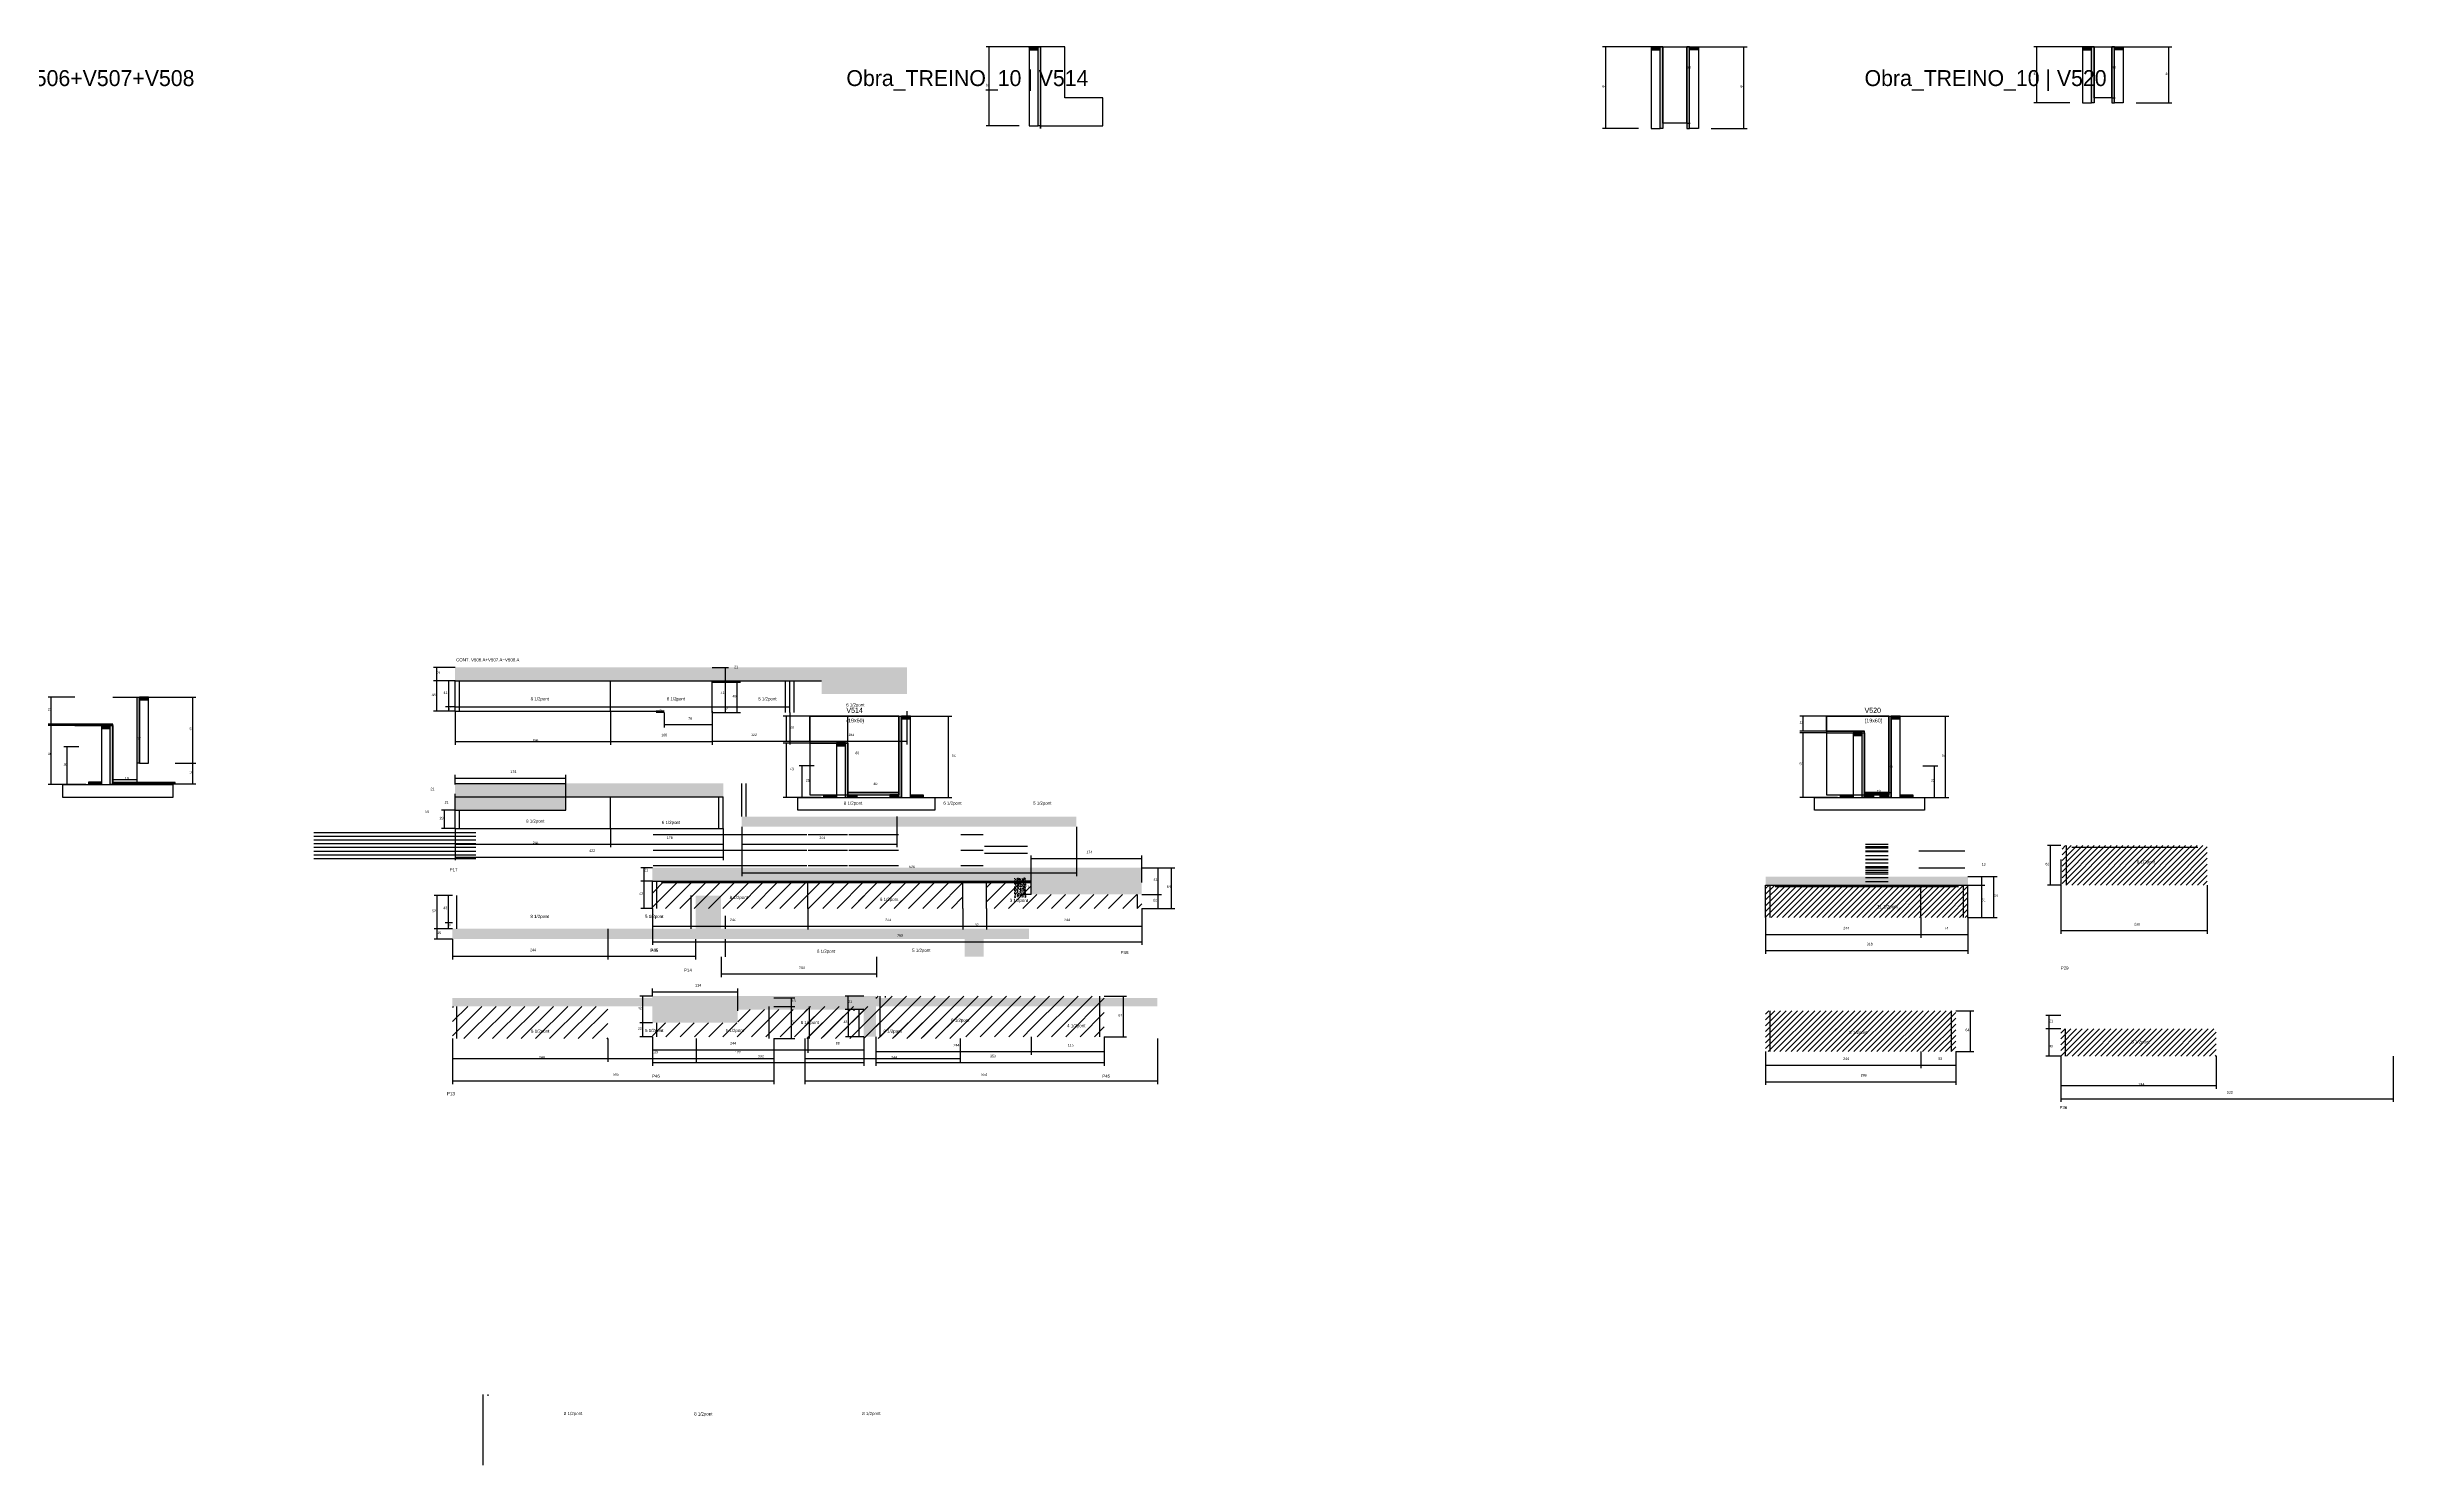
# Model space of a CAD drawing. Header units: metres. Extents: x -2848 to 22762, y -45195 to 1016.
# Drawn here: x 344 to 4030, y -25377 to -23148 of the extents above; entities that cross this region are included whole.
import ezdxf

# ---------------------------------------------------------------- set-up
doc = ezdxf.new("R2010")
doc.units = ezdxf.units.M
for name, color, linetype in [('CONCRETO', 251, 'Continuous'), ('COTA', 4, 'Continuous'), ('Cota Seção (2x)', 4, 'Continuous'), ('Hachura', 253, 'Continuous'), ('LABEL_ID', 3, 'Continuous'), ('Madeira', 126, 'Continuous'), ('NOMENCLATURA', 7, 'Continuous'), ('Painéis', 200, 'Continuous'), ('SARR_2.2x7', 40, 'Continuous'), ('Texto Seção', 7, 'Continuous')]:
    doc.layers.add(name, color=color, linetype=linetype)

msp = doc.modelspace()

# ---------------------------------------------------------------- hatches: boundary and pattern name
at = {"layer": 'COTA'}
h = msp.add_hatch(dxfattribs=at)
h.set_pattern_fill('AR-CONC', scale=0.03)
h.paths.add_polyline_path([(1561.1, -24144.8), (1561.1, -24165.6), (1695.1, -24165.6), (1695.1, -24123.6), (985.1, -24123.6), (985.1, -24144.8)])
h = msp.add_hatch(dxfattribs=at)
h.set_pattern_fill('AR-CONC', scale=0.03)
h.paths.add_polyline_path([(985.1, -24305.9), (985.1, -24347.9), (1159.1, -24347.9), (1159.1, -24327.1), (1406.6, -24327.1), (1406.6, -24305.9)])
h = msp.add_hatch(dxfattribs=at)
h.set_pattern_fill('AR-CONC', scale=0.03)
h.paths.add_polyline_path([(1961.5, -24374.1), (1961.5, -24357.9), (1435.5, -24357.9), (1435.5, -24374.1)])
h = msp.add_hatch(dxfattribs=at)
h.set_pattern_fill('AR-CONC', scale=0.03)
h.paths.add_polyline_path([(2064.2, -24438.3), (1295.2, -24438.3), (1295.2, -24459.5), (1890.2, -24459.5), (1890.2, -24461.7), (1890.2, -24461.7), (1890.2, -24480.3), (2064.2, -24480.3)])
h = msp.add_hatch(dxfattribs=at)
h.set_pattern_fill('AR-CONC', scale=0.03)
h.paths.add_polyline_path([(1882.2, -24484.9), (1882.2, -24454.4), (1882.2, -24454.4), (1863.7, -24454.4), (1863.7, -24454.4), (1863.7, -24484.9), (1863.7, -24484.9), (1882.2, -24484.9)])
h = msp.add_hatch(dxfattribs=at)
h.set_pattern_fill('AR-CONC', scale=0.03)
h.paths.add_polyline_path([(3362.4, -24465.6), (3362.4, -24452.4), (3044.4, -24452.4), (3044.4, -24465.6)])
h = msp.add_hatch(dxfattribs=at)
h.set_pattern_fill('AR-CONC', scale=0.03)
h.paths.add_polyline_path([(1403.2, -24482.2), (1362.9, -24482.2), (1362.9, -24534.2), (981, -24534.2), (981, -24550.4), (1403.2, -24550.4), (1785.7, -24550.4), (1785.7, -24578.2), (1815.7, -24578.2), (1815.7, -24550.4), (1887.2, -24550.4), (1887.2, -24534.2), (1403.2, -24534.2), (1403.2, -24514.2)])
h = msp.add_hatch(dxfattribs=at)
h.set_pattern_fill('AR-CONC', scale=0.03)
h.paths.add_polyline_path([(981, -24643), (981, -24656.2), (1485.9, -24656.2), (1485.9, -24643)])
h = msp.add_hatch(dxfattribs=at)
h.set_pattern_fill('AR-CONC', scale=0.03)
h.paths.add_polyline_path([(1295.3, -24640), (1295.3, -24682), (1429.3, -24682), (1429.3, -24661.2), (1627.3, -24661.2), (1627.3, -24704), (1646.3, -24704), (1646.3, -24640)])
h = msp.add_hatch(dxfattribs=at)
h.set_pattern_fill('AR-CONC', scale=0.03)
h.paths.add_polyline_path([(1534.8, -24643), (1534.8, -24656.2), (2088.8, -24656.2), (2088.8, -24643)])
at = {"layer": 'Hachura'}
h = msp.add_hatch(dxfattribs=at)
h.set_pattern_fill('ANSI31', scale=0.5)
h.paths.add_polyline_path([(1901.2, -23152.9), (1901.2, -23148.5), (1901.2, -23148.5), (1887.2, -23148.5), (1887.2, -23148.5), (1887.2, -23152.9), (1887.2, -23152.9), (1901.2, -23152.9)])
h = msp.add_hatch(color=8, dxfattribs=at)
h.dxf.hatch_style = 1
h.paths.add_polyline_path([(1901.2, -23148.5), (1905.2, -23148.5), (1905.2, -23148.5), (1905.2, -23272.5), (1905.2, -23272.5), (1901.2, -23272.5), (1901.2, -23272.5), (1901.2, -23148.5)])
h = msp.add_hatch(dxfattribs=at)
h.set_pattern_fill('ANSI31', scale=0.5)
h.paths.add_polyline_path([(2878.9, -23152.9), (2878.9, -23148.5), (2878.9, -23148.5), (2864.9, -23148.5), (2864.9, -23148.5), (2864.9, -23152.9), (2864.9, -23152.9), (2878.9, -23152.9)])
h = msp.add_hatch(color=8, dxfattribs=at)
h.dxf.hatch_style = 1
h.paths.add_polyline_path([(2878.9, -23148.5), (2882.9, -23148.5), (2882.9, -23148.5), (2882.9, -23276.5), (2882.9, -23276.5), (2878.9, -23276.5), (2878.9, -23276.5), (2878.9, -23148.5)])
h = msp.add_hatch(color=8, dxfattribs=at)
h.dxf.hatch_style = 1
h.paths.add_polyline_path([(2924.9, -23148.5), (2920.9, -23148.5), (2920.9, -23148.5), (2920.9, -23276.5), (2920.9, -23276.5), (2924.9, -23276.5), (2924.9, -23276.5), (2924.9, -23148.5)])
h = msp.add_hatch(dxfattribs=at)
h.set_pattern_fill('ANSI31', scale=0.5)
h.paths.add_polyline_path([(2924.9, -23152.9), (2924.9, -23148.5), (2924.9, -23148.5), (2938.9, -23148.5), (2938.9, -23148.5), (2938.9, -23152.9), (2938.9, -23152.9), (2924.9, -23152.9)])
h = msp.add_hatch(dxfattribs=at)
h.set_pattern_fill('ANSI31', scale=0.5)
h.paths.add_polyline_path([(3556.6, -23152.9), (3556.6, -23148.5), (3556.6, -23148.5), (3542.6, -23148.5), (3542.6, -23148.5), (3542.6, -23152.9), (3542.6, -23152.9), (3556.6, -23152.9)])
h = msp.add_hatch(color=8, dxfattribs=at)
h.dxf.hatch_style = 1
h.paths.add_polyline_path([(3556.6, -23148.5), (3560.6, -23148.5), (3560.6, -23148.5), (3560.6, -23236.5), (3560.6, -23236.5), (3556.6, -23236.5), (3556.6, -23236.5), (3556.6, -23148.5)])
h = msp.add_hatch(color=8, dxfattribs=at)
h.dxf.hatch_style = 1
h.paths.add_polyline_path([(3592.5, -23148.5), (3588.5, -23148.5), (3588.5, -23148.5), (3588.6, -23236.5), (3588.6, -23236.5), (3592.6, -23236.5), (3592.6, -23236.5), (3592.5, -23148.5)])
h = msp.add_hatch(dxfattribs=at)
h.set_pattern_fill('ANSI31', scale=0.5)
h.paths.add_polyline_path([(3592.5, -23152.9), (3592.5, -23148.5), (3592.5, -23148.5), (3606.5, -23148.5), (3606.5, -23148.5), (3606.5, -23152.9), (3606.5, -23152.9), (3592.5, -23152.9)])
h = msp.add_hatch(color=8, dxfattribs=at)
h.dxf.hatch_style = 1
h.paths.add_polyline_path([(485.3, -24170.2), (489.3, -24170.2), (489.3, -24170.2), (489.3, -24274.2), (489.3, -24274.2), (485.3, -24274.2), (485.3, -24274.2), (485.3, -24170.2)])
h = msp.add_hatch(dxfattribs=at)
h.set_pattern_fill('ANSI31', scale=0.5)
h.paths.add_polyline_path([(503.3, -24174.6), (503.3, -24170.2), (503.3, -24170.2), (489.3, -24170.2), (489.3, -24170.2), (489.3, -24174.6), (489.3, -24174.6), (503.3, -24174.6)])
h = msp.add_hatch(color=8, dxfattribs=at)
h.dxf.hatch_style = 1
h.paths.add_polyline_path([(447.3, -24215), (447.3, -24212.6), (447.3, -24212.6), (387.3, -24212.6), (387.3, -24212.6), (387.3, -24215), (387.3, -24215), (447.3, -24215)])
h = msp.add_hatch(dxfattribs=at)
h.set_pattern_fill('ANSI31', scale=0.5)
h.paths.add_polyline_path([(443.3, -24219.4), (443.3, -24215), (443.3, -24215), (429.3, -24215), (429.3, -24215), (429.3, -24219.4), (429.3, -24219.4), (443.3, -24219.4)])
h = msp.add_hatch(color=8, dxfattribs=at)
h.dxf.hatch_style = 1
h.paths.add_polyline_path([(443.3, -24215), (447.3, -24215), (447.3, -24215), (447.3, -24307.8), (447.3, -24307.8), (443.3, -24307.8), (443.3, -24307.8), (443.3, -24215)])
h = msp.add_hatch(color=8, dxfattribs=at)
h.dxf.hatch_style = 1
h.paths.add_polyline_path([(1682.5, -24200), (1686.5, -24200), (1686.5, -24200), (1686.5, -24328), (1686.5, -24328), (1682.5, -24328), (1682.5, -24328), (1682.5, -24200)])
h = msp.add_hatch(dxfattribs=at)
h.set_pattern_fill('ANSI31', scale=0.5)
h.paths.add_polyline_path([(1700.5, -24204.4), (1700.5, -24200), (1700.5, -24200), (1686.5, -24200), (1686.5, -24200), (1686.5, -24204.4), (1686.5, -24204.4), (1700.5, -24204.4)])
h = msp.add_hatch(color=8, dxfattribs=at)
h.dxf.hatch_style = 1
h.paths.add_polyline_path([(3238, -24200), (3242, -24200), (3242, -24200), (3242, -24328), (3242, -24328), (3238, -24328), (3238, -24328), (3238, -24200)])
h = msp.add_hatch(dxfattribs=at)
h.set_pattern_fill('ANSI31', scale=0.5)
h.paths.add_polyline_path([(3256, -24204.4), (3256, -24200), (3256, -24200), (3242, -24200), (3242, -24200), (3242, -24204.4), (3242, -24204.4), (3256, -24204.4)])
h = msp.add_hatch(color=8, dxfattribs=at)
h.dxf.hatch_style = 1
h.paths.add_polyline_path([(1602.5, -24242.4), (1602.5, -24240), (1602.5, -24240), (1542.5, -24240), (1542.5, -24240), (1542.5, -24242.4), (1542.5, -24242.4), (1602.5, -24242.4)])
h = msp.add_hatch(dxfattribs=at)
h.set_pattern_fill('ANSI31', scale=0.5)
h.paths.add_polyline_path([(1598.5, -24246.8), (1598.5, -24242.4), (1598.5, -24242.4), (1584.5, -24242.4), (1584.5, -24242.4), (1584.5, -24246.8), (1584.5, -24246.8), (1598.5, -24246.8)])
h = msp.add_hatch(color=8, dxfattribs=at)
h.dxf.hatch_style = 1
h.paths.add_polyline_path([(1598.5, -24242.4), (1602.5, -24242.4), (1602.5, -24242.4), (1602.5, -24328), (1602.5, -24328), (1598.5, -24328), (1598.5, -24328), (1598.5, -24242.4)])
h = msp.add_hatch(color=8, dxfattribs=at)
h.dxf.hatch_style = 1
h.paths.add_polyline_path([(3200, -24226.4), (3200, -24224), (3200, -24224), (3140, -24224), (3140, -24224), (3140, -24226.4), (3140, -24226.4), (3200, -24226.4)])
h = msp.add_hatch(dxfattribs=at)
h.set_pattern_fill('ANSI31', scale=0.5)
h.paths.add_polyline_path([(3196, -24230.8), (3196, -24226.4), (3196, -24226.4), (3182, -24226.4), (3182, -24226.4), (3182, -24230.8), (3182, -24230.8), (3196, -24230.8)])
h = msp.add_hatch(color=8, dxfattribs=at)
h.dxf.hatch_style = 1
h.paths.add_polyline_path([(3196, -24226.4), (3200, -24226.4), (3200, -24226.4), (3200, -24328), (3200, -24328), (3196, -24328), (3196, -24328), (3196, -24226.4)])
h = msp.add_hatch(dxfattribs=at)
h.set_pattern_fill('ANSI31', scale=0.5)
h.paths.add_polyline_path([(409.3, -24307.8), (409.3, -24303.4), (409.3, -24303.4), (429.3, -24303.4), (429.3, -24303.4), (429.3, -24307.8), (429.3, -24307.8), (409.3, -24307.8)])
h = msp.add_hatch(color=8, dxfattribs=at)
h.dxf.hatch_style = 1
h.paths.add_polyline_path([(485.3, -24307.8), (485.3, -24304.2), (485.3, -24304.2), (447.3, -24304.2), (447.3, -24304.2), (447.3, -24307.8), (447.3, -24307.8), (485.3, -24307.8)])
h = msp.add_hatch(color=8, dxfattribs=at)
h.dxf.hatch_style = 1
h.paths.add_polyline_path([(545.3, -24306.6), (545.3, -24304.2), (545.3, -24304.2), (485.3, -24304.2), (485.3, -24304.2), (485.3, -24306.6), (485.3, -24306.6), (545.3, -24306.6)])
h = msp.add_hatch(dxfattribs=at)
h.set_pattern_fill('ANSI31', scale=0.5)
h.paths.add_polyline_path([(1564.5, -24328), (1564.5, -24323.6), (1564.5, -24323.6), (1584.5, -24323.6), (1584.5, -24323.6), (1584.5, -24328), (1584.5, -24328), (1564.5, -24328)])
h = msp.add_hatch(color=8, dxfattribs=at)
h.dxf.hatch_style = 1
h.paths.add_polyline_path([(1682.5, -24323.6), (1682.5, -24320), (1682.5, -24320), (1602.5, -24320), (1602.5, -24320), (1602.5, -24323.6), (1602.5, -24323.6), (1682.5, -24323.6)])
h = msp.add_hatch(dxfattribs=at)
h.set_pattern_fill('ANSI31', scale=0.5)
h.paths.add_polyline_path([(1602.5, -24328), (1602.5, -24323.6), (1602.5, -24323.6), (1616.5, -24323.6), (1616.5, -24323.6), (1616.5, -24328), (1616.5, -24328), (1602.5, -24328)])
h = msp.add_hatch(dxfattribs=at)
h.set_pattern_fill('ANSI31', scale=0.5)
h.paths.add_polyline_path([(1682.5, -24328), (1682.5, -24323.6), (1682.5, -24323.6), (1668.5, -24323.6), (1668.5, -24323.6), (1668.5, -24328), (1668.5, -24328), (1682.5, -24328)])
h = msp.add_hatch(dxfattribs=at)
h.set_pattern_fill('ANSI31', scale=0.5)
h.paths.add_polyline_path([(1700.5, -24328), (1700.5, -24323.6), (1700.5, -24323.6), (1720.5, -24323.6), (1720.5, -24323.6), (1720.5, -24328), (1720.5, -24328), (1700.5, -24328)])
h = msp.add_hatch(dxfattribs=at)
h.set_pattern_fill('ANSI31', scale=0.5)
h.paths.add_polyline_path([(3162, -24328), (3162, -24323.6), (3162, -24323.6), (3182, -24323.6), (3182, -24323.6), (3182, -24328), (3182, -24328), (3162, -24328)])
h = msp.add_hatch(color=8, dxfattribs=at)
h.dxf.hatch_style = 1
h.paths.add_polyline_path([(3238, -24323.6), (3238, -24320), (3238, -24320), (3200, -24320), (3200, -24320), (3200, -24323.6), (3200, -24323.6), (3238, -24323.6)])
h = msp.add_hatch(dxfattribs=at)
h.set_pattern_fill('ANSI31', scale=0.5)
h.paths.add_polyline_path([(3200, -24328), (3200, -24323.6), (3200, -24323.6), (3214, -24323.6), (3214, -24323.6), (3214, -24328), (3214, -24328), (3200, -24328)])
h = msp.add_hatch(dxfattribs=at)
h.set_pattern_fill('ANSI31', scale=0.5)
h.paths.add_polyline_path([(3238, -24328), (3238, -24323.6), (3238, -24323.6), (3224, -24323.6), (3224, -24323.6), (3224, -24328), (3224, -24328), (3238, -24328)])
h = msp.add_hatch(dxfattribs=at)
h.set_pattern_fill('ANSI31', scale=0.5)
h.paths.add_polyline_path([(3256, -24328), (3256, -24323.6), (3256, -24323.6), (3276, -24323.6), (3276, -24323.6), (3276, -24328), (3276, -24328), (3256, -24328)])
h = msp.add_hatch(dxfattribs=at)
h.set_pattern_fill('ANSI31', scale=2)
h.paths.add_polyline_path([(3738.5, -24465.7), (3738.5, -24403.7), (3510.5, -24403.7), (3510.5, -24465.7)])
h = msp.add_hatch(dxfattribs=at)
h.set_pattern_fill('ANSI31', scale=5)
h.paths.add_polyline_path([(1539.2, -24502.3), (1539.2, -24459.5), (1295.2, -24459.5), (1295.2, -24459.5), (1295.2, -24502.3)])
h = msp.add_hatch(dxfattribs=at)
h.set_pattern_fill('ANSI31', scale=5)
h.paths.add_polyline_path([(1783.2, -24459.5), (1539.2, -24459.5), (1539.2, -24502.3), (1783.2, -24502.3)])
h = msp.add_hatch(dxfattribs=at)
h.set_pattern_fill('ANSI31', scale=5)
h.paths.add_polyline_path([(2064.2, -24480.3), (1890.2, -24480.3), (1890.2, -24459.5), (1820.2, -24459.5), (1820.2, -24502.3), (2064.2, -24502.3)])
h = msp.add_hatch(dxfattribs=at)
h.set_pattern_fill('ANSI31', scale=2)
h.paths.add_polyline_path([(3044.4, -24465.6), (3044.4, -24516.4), (3288.4, -24516.4), (3288.4, -24465.6)])
h = msp.add_hatch(dxfattribs=at)
h.set_pattern_fill('ANSI31', scale=2)
h.paths.add_polyline_path([(3288.4, -24465.6), (3288.4, -24516.4), (3362.4, -24516.4), (3362.4, -24465.6)])
h = msp.add_hatch(dxfattribs=at)
h.set_pattern_fill('ANSI31', scale=5)
h.paths.add_polyline_path([(1616.4, -24498.6), (1684.1, -24498.6), (1684.1, -24498.6), (1689.6, -24482.6), (1689.6, -24482.6), (1621.9, -24482.6), (1621.9, -24482.6), (1616.4, -24498.6)])
h = msp.add_hatch(dxfattribs=at)
h.set_pattern_fill('ANSI31', scale=2)
h.paths.add_polyline_path([(3182.8, -24510.1), (3182.8, -24493.9), (3182.8, -24493.9), (3256.4, -24493.9), (3256.4, -24493.9), (3256.4, -24510.1), (3256.4, -24510.1), (3182.8, -24510.1)])
h = msp.add_hatch(dxfattribs=at)
h.set_pattern_fill('ANSI31', scale=5)
h.paths.add_polyline_path([(1225, -24707), (1225, -24656.2), (981, -24656.2), (981, -24707)])
h = msp.add_hatch(dxfattribs=at)
h.set_pattern_fill('ANSI31', scale=5)
h.paths.add_polyline_path([(1429.3, -24661.2), (1429.3, -24682), (1295.3, -24682), (1295.3, -24704), (1539.3, -24704), (1539.3, -24661.2)])
h = msp.add_hatch(dxfattribs=at)
h.set_pattern_fill('ANSI31', scale=5)
h.paths.add_polyline_path([(1778.8, -24707), (1778.8, -24656.2), (1534.8, -24656.2), (1534.8, -24707)])
h = msp.add_hatch(dxfattribs=at)
h.set_pattern_fill('ANSI31', scale=5)
h.paths.add_polyline_path([(1627.3, -24662), (1539.3, -24662), (1539.3, -24704), (1627.3, -24704)])
h = msp.add_hatch(dxfattribs=at)
h.set_pattern_fill('ANSI31', scale=5)
h.paths.add_polyline_path([(1646.3, -24640), (1646.3, -24704), (1890.3, -24704), (1890.3, -24640)])
h = msp.add_hatch(dxfattribs=at)
h.set_pattern_fill('ANSI31', scale=5)
h.paths.add_polyline_path([(1890.3, -24640), (1890.3, -24704), (2005.3, -24704), (2005.3, -24640)])
h = msp.add_hatch(dxfattribs=at)
h.set_pattern_fill('ANSI31', scale=2)
h.paths.add_polyline_path([(3288.4, -24727.3), (3288.4, -24663.3), (3044.4, -24663.3), (3044.4, -24727.3)])
h = msp.add_hatch(dxfattribs=at)
h.set_pattern_fill('ANSI31', scale=2)
h.paths.add_polyline_path([(3288.4, -24727.3), (3343.4, -24727.3), (3343.4, -24663.3), (3288.4, -24663.3)])
h = msp.add_hatch(dxfattribs=at)
h.set_pattern_fill('ANSI31', scale=5)
h.paths.add_polyline_path([(1491.7, -24692.1), (1559.4, -24692.1), (1559.4, -24692.1), (1564.9, -24676.1), (1564.9, -24676.1), (1497.2, -24676.1), (1497.2, -24676.1), (1491.7, -24692.1)])
h = msp.add_hatch(dxfattribs=at)
h.set_pattern_fill('ANSI31', scale=5)
h.paths.add_polyline_path([(1605.3, -24693.4), (1605.3, -24671.8), (1605.3, -24671.8), (1584.7, -24671.8), (1584.7, -24671.8), (1584.7, -24693.4), (1584.7, -24693.4), (1605.3, -24693.4)])
h = msp.add_hatch(dxfattribs=at)
h.set_pattern_fill('ANSI31', scale=5)
h.paths.add_polyline_path([(1730.2, -24688.7), (1730.2, -24672.5), (1730.2, -24672.5), (1798.8, -24672.5), (1798.8, -24672.5), (1798.8, -24688.7), (1798.8, -24688.7), (1730.2, -24688.7)])
h = msp.add_hatch(dxfattribs=at)
h.set_pattern_fill('ANSI31', scale=5)
h.paths.add_polyline_path([(1912.9, -24697.2), (1912.9, -24681), (1912.9, -24681), (1981, -24681), (1981, -24681), (1981, -24697.2), (1981, -24697.2), (1912.9, -24697.2)])
h = msp.add_hatch(dxfattribs=at)
h.set_pattern_fill('ANSI31', scale=2)
h.paths.add_polyline_path([(3141.4, -24707.9), (3141.4, -24691.7), (3141.4, -24691.7), (3210, -24691.7), (3210, -24691.7), (3210, -24707.9), (3210, -24707.9), (3141.4, -24707.9)])
h = msp.add_hatch(dxfattribs=at)
h.set_pattern_fill('ANSI31', scale=2)
h.paths.add_polyline_path([(3508.5, -24691.8), (3508.5, -24734.6), (3752.5, -24734.6), (3752.5, -24691.8)])

# ---------------------------------------------------------------- linework, layer by layer
at = {"layer": 'CONCRETO'}
for points in [[(1905.2, -23276.5), (1905.2, -23272.5), (2003.2, -23272.5), (2003.2, -23228.5), (1943.2, -23228.5), (1943.2, -23148.5), (1905.2, -23148.5), (1905.2, -23276.5)], [(2882.9, -23148.5), (2882.9, -23148.5), (2882.9, -23148.5), (2882.9, -23148.5), (2920.9, -23148.5), (2920.9, -23148.5), (2920.9, -23148.5), (2920.9, -23268.5), (2882.9, -23268.5), (2882.9, -23148.5)], [(3560.6, -23148.5), (3560.6, -23148.5), (3560.6, -23148.5), (3560.6, -23148.5), (3588.6, -23148.5), (3588.6, -23148.5), (3588.6, -23148.5), (3588.6, -23228.5), (3560.6, -23228.5), (3560.6, -23148.5)], [(1602.5, -24240), (1542.5, -24240), (1542.5, -24200), (1602.5, -24200), (1602.5, -24200), (1682.5, -24200), (1682.5, -24323.6), (1682.5, -24323.6), (1682.5, -24320), (1602.5, -24320)], [(1542.5, -24323.6), (1682.5, -24323.6), (1682.5, -24200), (1542.5, -24200)], [(3200, -24224), (3140, -24224), (3140, -24200), (3238, -24200), (3238, -24323.6), (3238, -24323.6), (3238, -24320), (3200, -24320)], [(3140, -24323.6), (3238, -24323.6), (3238, -24200), (3140, -24200)]]:
    msp.add_lwpolyline(points, close=True, dxfattribs=at)
at = {"layer": 'COTA'}
for p, q in [((1905.2, -23148.5), (1819.6, -23148.5)), ((1824.6, -23272.5), (1824.6, -23148.5)), ((2882.9, -23148.5), (2788.2, -23148.5)), ((2793.2, -23276.5), (2793.2, -23148.5)), ((2938.9, -23148.5), (3015.3, -23148.5)), ((3010.3, -23276.5), (3010.3, -23148.5)), ((3560.6, -23148.5), (3465.9, -23148.5)), ((3470.9, -23236.5), (3470.9, -23148.5)), ((3606.5, -23148.5), (3683, -23148.5)), ((3678, -23236.5), (3678, -23148.5)), ((3522.6, -23236.5), (3465.9, -23236.5)), ((3626.6, -23236.5), (3683, -23236.5)), ((1871.6, -23272.5), (1819.6, -23272.5)), ((2844.9, -23276.5), (2788.2, -23276.5)), ((2958.9, -23276.5), (3015.3, -23276.5)), ((985.1, -24123.6), (951.4, -24123.6)), ((985.1, -24144.8), (951.4, -24144.8)), ((985.1, -24144.8), (951.4, -24144.8)), ((956.4, -24144.8), (956.4, -24123.6)), ((956.4, -24192.6), (956.4, -24144.8)), ((985.1, -24144.8), (970.1, -24144.8)), ((975.1, -24185.6), (975.1, -24144.8)), ((1389.1, -24123.6), (1415, -24123.6)), ((1389.1, -24144.8), (1415, -24144.8)), ((1389.1, -24144.8), (1415, -24144.8)), ((1389.1, -24147), (1433.6, -24147)), ((1410, -24144.8), (1410, -24123.6)), ((1410, -24185.6), (1410, -24144.8)), ((1428.6, -24194.6), (1428.6, -24147)), ((387.3, -24170.2), (345.6, -24170.2)), ((350.6, -24212.6), (350.6, -24170.2)), ((503.3, -24170.2), (577.9, -24170.2)), ((572.9, -24274.2), (572.9, -24170.2)), ((387.3, -24212.6), (345.6, -24212.6)), ((387.3, -24215), (345.6, -24215)), ((350.6, -24307.8), (350.6, -24215)), ((985.1, -24192.6), (951.4, -24192.6)), ((985.1, -24185.6), (970.1, -24185.6)), ((985.1, -24185.6), (970.1, -24185.6)), ((985.1, -24192.6), (970.1, -24192.6)), ((975.1, -24192.6), (975.1, -24185.6)), ((985.1, -24192.6), (985.1, -24245)), ((1229.1, -24192.6), (1229.1, -24245)), ((1229.1, -24192.6), (1229.1, -24245)), ((1313.6, -24192.6), (1301.3, -24192.6)), ((1313.6, -24194.6), (1301.3, -24194.6)), ((1306.3, -24194.6), (1306.3, -24192.6)), ((1313.6, -24194.6), (1313.6, -24218.2)), ((1313.6, -24213.2), (1389.1, -24213.2)), ((1389.1, -24185.6), (1415, -24185.6)), ((1389.1, -24185.6), (1415, -24185.6)), ((1389.1, -24192.6), (1389.1, -24245)), ((1389.1, -24194.6), (1389.1, -24244.6)), ((1389.1, -24194.6), (1415, -24194.6)), ((1389.1, -24194.6), (1433.6, -24194.6)), ((1389.1, -24194.6), (1389.1, -24218.2)), ((1410, -24194.6), (1410, -24185.6)), ((1542.5, -24200), (1500.8, -24200)), ((1505.8, -24240), (1505.8, -24200)), ((1511.1, -24194.6), (1511.1, -24244.6)), ((1511.1, -24194.6), (1511.1, -24244.6)), ((1695.1, -24192.6), (1695.1, -24244.6)), ((1700.5, -24200), (1765.5, -24200)), ((1760.5, -24328), (1760.5, -24200)), ((3140, -24200), (3098.3, -24200)), ((3103.3, -24224), (3103.3, -24200)), ((3256, -24200), (3332.2, -24200)), ((3327.2, -24328), (3327.2, -24200)), ((394, -24248.2), (370.4, -24248.2)), ((375.4, -24307.8), (375.4, -24248.2)), ((985.1, -24240), (1229.1, -24240)), ((1229.1, -24240), (1389.1, -24240)), ((1389.1, -24239.6), (1511.1, -24239.6)), ((1542.5, -24240), (1500.8, -24240)), ((1542.5, -24242.4), (1500.8, -24242.4)), ((1505.8, -24328), (1505.8, -24242.4)), ((1511.1, -24239.6), (1695.1, -24239.6)), ((3140, -24224), (3098.3, -24224)), ((3140, -24226.4), (3098.3, -24226.4)), ((3103.3, -24328), (3103.3, -24226.4)), ((545.3, -24274.2), (577.9, -24274.2)), ((545.3, -24274.2), (577.9, -24274.2)), ((572.9, -24306.6), (572.9, -24274.2)), ((985.1, -24307.6), (985.1, -24292.5)), ((1159.1, -24327.1), (1159.1, -24292.5)), ((1549.2, -24278.1), (1525.7, -24278.1)), ((1530.7, -24328), (1530.7, -24278.1)), ((3291.3, -24278.1), (3314.9, -24278.1)), ((3309.9, -24328), (3309.9, -24278.1)), ((404.9, -24307.8), (345.6, -24307.8)), ((394, -24307.8), (370.4, -24307.8)), ((545.3, -24306.6), (577.9, -24306.6)), ((985.1, -24297.5), (1159.1, -24297.5)), ((985.1, -24305.9), (985.1, -24300.9)), ((985.1, -24305.9), (1159.1, -24305.9)), ((985.1, -24347.9), (985.1, -24322.1)), ((985.1, -24376.9), (985.1, -24322.1)), ((985.1, -24327.1), (1159.1, -24327.1)), ((985.1, -24327.1), (1159.1, -24327.1)), ((1159.1, -24327.1), (1159.1, -24300.9)), ((1159.1, -24327.1), (1159.1, -24322.1)), ((1159.1, -24327.1), (1159.1, -24322.1)), ((1560.1, -24328), (1500.8, -24328)), ((1549.2, -24328), (1525.7, -24328)), ((1700.5, -24328), (1765.5, -24328)), ((3157.6, -24328), (3098.3, -24328)), ((3256, -24328), (3332.2, -24328)), ((3291.3, -24328), (3314.9, -24328)), ((985.1, -24347.9), (963.7, -24347.9)), ((968.7, -24376.9), (968.7, -24347.9)), ((1679.5, -24357.9), (1679.5, -24406.3)), ((985.1, -24376.9), (963.7, -24376.9)), ((985.1, -24376.9), (985.1, -24406.3)), ((985.1, -24376.9), (985.1, -24426.6)), ((985.1, -24401.3), (1229.1, -24401.3)), ((1229.1, -24376.9), (1229.1, -24406.3)), ((1229.1, -24376.9), (1229.1, -24406.3)), ((1229.1, -24401.3), (1406.6, -24401.3)), ((1406.6, -24376.9), (1406.6, -24406.3)), ((1406.6, -24376.9), (1406.6, -24426.6)), ((1435.5, -24374.1), (1435.5, -24406.3)), ((1435.5, -24374.1), (1435.5, -24451.5)), ((1435.5, -24401.3), (1679.5, -24401.3)), ((1961.5, -24374.1), (1961.5, -24451.5)), ((3508.5, -24403.7), (3487.3, -24403.7)), ((3492.3, -24465.7), (3492.3, -24403.7)), ((985.1, -24421.6), (1406.6, -24421.6)), ((1295.2, -24438.3), (1277.2, -24438.3)), ((1282.2, -24459.5), (1282.2, -24438.3)), ((1890.2, -24461.7), (1890.2, -24418.9)), ((1890.2, -24423.9), (2064.2, -24423.9)), ((2064.2, -24461.7), (2064.2, -24418.9)), ((2064.2, -24438.3), (2095, -24438.3)), ((2064.2, -24438.3), (2116, -24438.3)), ((2090, -24480.3), (2090, -24438.3)), ((2111, -24502.3), (2111, -24438.3)), ((3508.5, -24425.7), (3508.5, -24542.2)), ((1295.2, -24459.5), (1277.2, -24459.5)), ((1295.2, -24459.5), (1277.2, -24459.5)), ((1282.2, -24502.3), (1282.2, -24459.5)), ((1435.5, -24446.5), (1961.5, -24446.5)), ((1890.2, -24459.5), (1876, -24459.5)), ((1890.2, -24480.3), (1876, -24480.3)), ((1881, -24480.3), (1881, -24459.5)), ((2064.2, -24480.3), (2095, -24480.3)), ((2064.2, -24480.3), (2095, -24480.3)), ((2090, -24502.3), (2090, -24480.3)), ((3362.4, -24452.4), (3389, -24452.4)), ((3362.4, -24452.4), (3408.2, -24452.4)), ((3362.4, -24465.6), (3389, -24465.6)), ((3362.4, -24465.6), (3389, -24465.6)), ((3384, -24465.6), (3384, -24452.4)), ((3384, -24516.4), (3384, -24465.6)), ((3403.2, -24516.4), (3403.2, -24452.4)), ((3508.5, -24465.7), (3487.3, -24465.7)), ((3738.5, -24465.7), (3738.5, -24542.2)), ((981, -24482.2), (952, -24482.2)), ((957, -24534.2), (957, -24482.2)), ((981, -24482.2), (969.7, -24482.2)), ((974.7, -24525), (974.7, -24482.2)), ((1295.2, -24502.3), (1277.2, -24502.3)), ((1295.2, -24502.3), (1295.2, -24535.4)), ((1295.2, -24502.3), (1295.2, -24559.8)), ((1539.2, -24502.3), (1539.2, -24535.4)), ((1539.2, -24502.3), (1539.2, -24535.4)), ((1783.2, -24502.3), (1783.2, -24535.4)), ((1783.2, -24502.3), (1783.2, -24535.4)), ((1820.2, -24502.3), (1820.2, -24535.4)), ((1820.2, -24502.3), (1820.2, -24535.4)), ((2064.2, -24502.3), (2095, -24502.3)), ((2064.2, -24502.3), (2064.2, -24559.8)), ((2064.2, -24502.3), (2116, -24502.3)), ((2064.2, -24502.3), (2064.2, -24535.4)), ((3044.4, -24516.4), (3044.4, -24573.5)), ((3044.4, -24516.4), (3044.4, -24548.4)), ((3288.4, -24516.4), (3288.4, -24548.4)), ((3288.4, -24516.4), (3288.4, -24548.4)), ((3362.4, -24516.4), (3362.4, -24573.5)), ((3362.4, -24516.4), (3389, -24516.4)), ((3362.4, -24516.4), (3408.2, -24516.4)), ((3362.4, -24516.4), (3362.4, -24548.4)), ((981, -24534.2), (952, -24534.2)), ((981, -24534.2), (952, -24534.2)), ((981, -24550.4), (952, -24550.4)), ((957, -24550.4), (957, -24534.2)), ((981, -24525), (969.7, -24525)), ((981, -24525), (969.7, -24525)), ((981, -24534.2), (969.7, -24534.2)), ((974.7, -24534.2), (974.7, -24525)), ((981, -24550.4), (981, -24582.6)), ((1225, -24534.2), (1225, -24582.6)), ((1225, -24534.2), (1225, -24582.6)), ((1295.2, -24530.4), (1539.2, -24530.4)), ((1362.9, -24550.4), (1362.9, -24582.6)), ((1539.2, -24530.4), (1783.2, -24530.4)), ((1783.2, -24530.4), (1820.2, -24530.4)), ((1820.2, -24530.4), (2064.2, -24530.4)), ((3044.4, -24543.4), (3288.4, -24543.4)), ((3288.4, -24543.4), (3362.4, -24543.4)), ((3508.5, -24537.2), (3738.5, -24537.2)), ((981, -24577.6), (1225, -24577.6)), ((1225, -24577.6), (1362.9, -24577.6)), ((1295.2, -24554.8), (2064.2, -24554.8)), ((1403.2, -24578.2), (1403.2, -24610.3)), ((1647.2, -24578.2), (1647.2, -24610.3)), ((3044.4, -24568.5), (3362.4, -24568.5)), ((1403.2, -24605.3), (1647.2, -24605.3)), ((1295.3, -24640), (1275.3, -24640)), ((1280.3, -24682), (1280.3, -24640)), ((1295.3, -24640), (1295.3, -24628.4)), ((1295.3, -24633.4), (1429.3, -24633.4)), ((1429.3, -24663.4), (1429.3, -24628.4)), ((1485.9, -24643), (1519, -24643)), ((1485.9, -24656.2), (1519, -24656.2)), ((1485.9, -24656.2), (1519, -24656.2)), ((1514, -24656.2), (1514, -24643)), ((1514, -24707), (1514, -24656.2)), ((1627.3, -24640), (1597.9, -24640)), ((1627.3, -24661.2), (1597.9, -24661.2)), ((1627.3, -24661.2), (1598.5, -24661.2)), ((1602.9, -24661.2), (1602.9, -24640)), ((1603.5, -24704), (1603.5, -24661.2)), ((2005.3, -24640), (2040.3, -24640)), ((2035.3, -24704), (2035.3, -24640)), ((3343.4, -24663.3), (3371.6, -24663.3)), ((3366.6, -24727.3), (3366.6, -24663.3)), ((1295.3, -24682), (1275.3, -24682)), ((1295.3, -24682), (1275.3, -24682)), ((1280.3, -24704), (1280.3, -24682)), ((3508.5, -24670.6), (3485, -24670.6)), ((3508.5, -24691.8), (3485, -24691.8)), ((3508.5, -24691.8), (3485, -24691.8)), ((3490, -24691.8), (3490, -24670.6)), ((3490, -24734.6), (3490, -24691.8)), ((981, -24707), (981, -24743.4)), ((981, -24707), (981, -24778.4)), ((981, -24738.4), (1225, -24738.4)), ((1225, -24707), (1225, -24743.4)), ((1225, -24707), (1225, -24743.4)), ((1225, -24738.4), (1363.9, -24738.4)), ((1295.3, -24704), (1275.3, -24704)), ((1295.3, -24704), (1295.3, -24749.7)), ((1295.3, -24704), (1295.3, -24729.3)), ((1295.3, -24724.3), (1539.3, -24724.3)), ((1363.9, -24707), (1363.9, -24743.4)), ((1363.9, -24707), (1363.9, -24743.4)), ((1363.9, -24738.4), (1485.9, -24738.4)), ((1485.9, -24707), (1519, -24707)), ((1485.9, -24707), (1485.9, -24778.4)), ((1485.9, -24707), (1485.9, -24743.4)), ((1534.8, -24707), (1534.8, -24743.4)), ((1534.8, -24707), (1534.8, -24778.4)), ((1534.8, -24738.4), (1778.8, -24738.4)), ((1539.3, -24704), (1539.3, -24729.3)), ((1539.3, -24704), (1539.3, -24729.3)), ((1539.3, -24724.3), (1627.3, -24724.3)), ((1627.3, -24704), (1598.5, -24704)), ((1627.3, -24704), (1627.3, -24749.7)), ((1627.3, -24704), (1627.3, -24729.3)), ((1646.3, -24704), (1646.3, -24732.3)), ((1646.3, -24704), (1646.3, -24749.7)), ((1646.3, -24727.3), (1890.3, -24727.3)), ((1778.8, -24707), (1778.8, -24743.4)), ((1890.3, -24704), (1890.3, -24732.3)), ((1890.3, -24704), (1890.3, -24732.3)), ((1890.3, -24727.3), (2005.3, -24727.3)), ((2005.3, -24704), (2005.3, -24732.3)), ((2005.3, -24704), (2040.3, -24704)), ((2005.3, -24704), (2005.3, -24749.7)), ((2088.8, -24707), (2088.8, -24778.4)), ((3044.4, -24727.3), (3044.4, -24779.6)), ((3044.4, -24727.3), (3044.4, -24753.6)), ((3288.4, -24727.3), (3288.4, -24753.6)), ((3288.4, -24727.3), (3288.4, -24753.6)), ((3343.4, -24727.3), (3343.4, -24779.6)), ((3343.4, -24727.3), (3371.6, -24727.3)), ((3343.4, -24727.3), (3343.4, -24753.6)), ((3508.5, -24734.6), (3485, -24734.6)), ((3508.5, -24734.6), (3508.5, -24785.7)), ((3508.5, -24734.6), (3508.5, -24806.5)), ((3752.5, -24734.6), (3752.5, -24785.7)), ((4030.5, -24734.6), (4030.5, -24806.5)), ((981, -24773.4), (1485.9, -24773.4)), ((1295.3, -24744.7), (1627.3, -24744.7)), ((1534.8, -24773.4), (2088.8, -24773.4)), ((1646.3, -24744.7), (2005.3, -24744.7)), ((3044.4, -24748.6), (3288.4, -24748.6)), ((3044.4, -24774.6), (3343.4, -24774.6)), ((3288.4, -24748.6), (3343.4, -24748.6)), ((3508.5, -24780.7), (3752.5, -24780.7)), ((3508.5, -24801.5), (4030.5, -24801.5))]:
    msp.add_line(p, q, dxfattribs=at)
at = {"layer": 'Cota Seção (2x)'}
for p, q in [((2920.9, -23268.5), (2920.9, -23148.5)), ((2920.9, -23148.5), (2925.9, -23148.5)), ((3588.5, -23148.5), (3593.6, -23148.5)), ((3588.6, -23228.5), (3588.6, -23148.5)), ((3588.6, -23228.5), (3593.6, -23228.5)), ((2920.9, -23268.5), (2925.9, -23268.5)), ((447.3, -24170.2), (490.3, -24170.2)), ((485.3, -24304.2), (485.3, -24170.2)), ((1602.5, -24320), (1602.5, -24200)), ((1602.5, -24200), (1607.5, -24200)), ((3200, -24200), (3243, -24200)), ((3238, -24320), (3238, -24200)), ((447.3, -24307.8), (447.3, -24294.8)), ((485.3, -24307.8), (485.3, -24294.8)), ((447.3, -24299.8), (485.3, -24299.8)), ((447.3, -24304.2), (490.3, -24304.2)), ((1602.5, -24328), (1602.5, -24315)), ((1602.5, -24320), (1607.5, -24320)), ((1602.5, -24320), (1682.5, -24320)), ((1682.5, -24328), (1682.5, -24315)), ((3200, -24328), (3200, -24315)), ((3200, -24320), (3243, -24320)), ((3200, -24320), (3238, -24320)), ((3238, -24328), (3238, -24315))]:
    msp.add_line(p, q, dxfattribs=at)
at = {"layer": 'Madeira'}
for points in [[(1901.2, -23152.9), (1901.2, -23148.5), (1887.2, -23148.5), (1887.2, -23152.9)], [(1901.2, -23148.5), (1887.2, -23148.5), (1887.2, -23272.5), (1901.2, -23272.5)], [(2878.9, -23152.9), (2878.9, -23148.5), (2864.9, -23148.5), (2864.9, -23152.9)], [(2878.9, -23148.5), (2864.9, -23148.5), (2864.9, -23276.5), (2878.9, -23276.5)], [(2924.9, -23152.9), (2924.9, -23148.5), (2938.9, -23148.5), (2938.9, -23152.9)], [(2924.9, -23148.5), (2938.9, -23148.5), (2938.9, -23276.5), (2924.9, -23276.5)], [(3556.6, -23152.9), (3556.6, -23148.5), (3542.6, -23148.5), (3542.6, -23152.9)], [(3556.6, -23148.5), (3542.6, -23148.5), (3542.6, -23236.5), (3556.6, -23236.5)], [(3592.5, -23152.9), (3592.5, -23148.5), (3606.5, -23148.5), (3606.5, -23152.9)], [(3592.5, -23148.5), (3606.5, -23148.5), (3606.6, -23236.5), (3592.6, -23236.5)], [(503.3, -24174.6), (503.3, -24170.2), (489.3, -24170.2), (489.3, -24174.6)], [(503.3, -24170.2), (489.3, -24170.2), (489.3, -24274.2), (503.3, -24274.2)], [(443.3, -24219.4), (443.3, -24215), (429.3, -24215), (429.3, -24219.4)], [(443.3, -24215), (429.3, -24215), (429.3, -24307.8), (443.3, -24307.8)], [(1700.5, -24204.4), (1700.5, -24200), (1686.5, -24200), (1686.5, -24204.4)], [(1700.5, -24200), (1686.5, -24200), (1686.5, -24328), (1700.5, -24328)], [(3256, -24204.4), (3256, -24200), (3242, -24200), (3242, -24204.4)], [(3256, -24200), (3242, -24200), (3242, -24328), (3256, -24328)], [(1598.5, -24246.8), (1598.5, -24242.4), (1584.5, -24242.4), (1584.5, -24246.8)], [(1598.5, -24242.4), (1584.5, -24242.4), (1584.5, -24328), (1598.5, -24328)], [(3196, -24230.8), (3196, -24226.4), (3182, -24226.4), (3182, -24230.8)], [(3196, -24226.4), (3182, -24226.4), (3182, -24328), (3196, -24328)], [(541.7, -24327.8), (368.7, -24327.8), (368.7, -24307.8), (541.7, -24307.8)], [(409.3, -24307.8), (409.3, -24303.4), (429.3, -24303.4), (429.3, -24307.8)], [(1738.9, -24348), (1523.9, -24348), (1523.9, -24328), (1738.9, -24328)], [(1564.5, -24328), (1564.5, -24323.6), (1584.5, -24323.6), (1584.5, -24328)], [(1602.5, -24328), (1602.5, -24323.6), (1616.5, -24323.6), (1616.5, -24328)], [(1682.5, -24328), (1682.5, -24323.6), (1668.5, -24323.6), (1668.5, -24328)], [(1700.5, -24328), (1700.5, -24323.6), (1720.5, -24323.6), (1720.5, -24328)], [(3294.4, -24348), (3121.4, -24348), (3121.4, -24328), (3294.4, -24328)], [(3162, -24328), (3162, -24323.6), (3182, -24323.6), (3182, -24328)], [(3200, -24328), (3200, -24323.6), (3214, -24323.6), (3214, -24328)], [(3238, -24328), (3238, -24323.6), (3224, -24323.6), (3224, -24328)], [(3256, -24328), (3256, -24323.6), (3276, -24323.6), (3276, -24328)]]:
    msp.add_lwpolyline(points, close=True, dxfattribs=at)
at = {"layer": 'Painéis'}
for p, q in [((985.1, -24144.8), (1561.1, -24144.8)), ((985.1, -24192.6), (985.1, -24144.8)), ((1229.1, -24192.6), (1229.1, -24144.8)), ((1389.1, -24194.6), (1389.1, -24144.8)), ((1511.1, -24194.6), (1511.1, -24144.8)), ((489.3, -24274.2), (489.3, -24170.2)), ((387.3, -24212.6), (447.3, -24212.6)), ((447.3, -24307.8), (447.3, -24215)), ((985.1, -24185.6), (1511.1, -24185.6)), ((985.1, -24192.6), (1313.6, -24192.6)), ((1686.5, -24328), (1686.5, -24200)), ((3242, -24328), (3242, -24200)), ((1542.5, -24240), (1602.5, -24240)), ((1602.5, -24328), (1602.5, -24242.4)), ((3140, -24224), (3200, -24224)), ((3200, -24328), (3200, -24226.4)), ((447.3, -24304.2), (485.3, -24304.2)), ((447.3, -24307.8), (447.3, -24304.2)), ((485.3, -24304.2), (545.3, -24304.2)), ((485.3, -24307.8), (485.3, -24304.2)), ((1159.1, -24327.1), (1406.6, -24327.1)), ((1159.1, -24347.9), (1159.1, -24327.1)), ((1229.1, -24376.9), (1229.1, -24327.1)), ((1406.6, -24376.9), (1406.6, -24327.1)), ((1435.5, -24357.9), (1435.5, -24305.9)), ((1602.5, -24320), (1682.5, -24320)), ((1602.5, -24323.6), (1602.5, -24320)), ((1682.5, -24323.6), (1682.5, -24320)), ((3200, -24320), (3238, -24320)), ((3200, -24323.6), (3200, -24320)), ((3238, -24323.6), (3238, -24320)), ((985.1, -24347.9), (1159.1, -24347.9)), ((985.1, -24376.9), (985.1, -24347.9)), ((985.1, -24376.9), (1406.6, -24376.9)), ((1295.2, -24459.5), (1890.2, -24459.5)), ((1295.2, -24502.3), (1295.2, -24459.5)), ((1539.2, -24502.3), (1539.2, -24459.5)), ((1783.2, -24502.3), (1783.2, -24459.5)), ((1820.2, -24502.3), (1820.2, -24459.5)), ((1890.2, -24480.3), (1890.2, -24459.5)), ((3044.4, -24465.6), (3362.4, -24465.6)), ((3044.4, -24516.4), (3044.4, -24465.6)), ((3288.4, -24516.4), (3288.4, -24465.6)), ((3362.4, -24516.4), (3362.4, -24465.6))]:
    msp.add_line(p, q, dxfattribs=at)
for points in [[(1901.2, -23148.5), (1905.2, -23148.5), (1905.2, -23272.5), (1901.2, -23272.5)], [(2878.9, -23148.5), (2882.9, -23148.5), (2882.9, -23276.5), (2878.9, -23276.5)], [(2924.9, -23148.5), (2920.9, -23148.5), (2920.9, -23276.5), (2924.9, -23276.5)], [(3556.6, -23148.5), (3560.6, -23148.5), (3560.6, -23236.5), (3556.6, -23236.5)], [(3592.5, -23148.5), (3588.5, -23148.5), (3588.6, -23236.5), (3592.6, -23236.5)], [(485.3, -24170.2), (489.3, -24170.2), (489.3, -24274.2), (485.3, -24274.2)], [(447.3, -24215), (447.3, -24212.6), (387.3, -24212.6), (387.3, -24215)], [(443.3, -24215), (447.3, -24215), (447.3, -24307.8), (443.3, -24307.8)], [(1682.5, -24200), (1686.5, -24200), (1686.5, -24328), (1682.5, -24328)], [(3238, -24200), (3242, -24200), (3242, -24328), (3238, -24328)], [(1602.5, -24242.4), (1602.5, -24240), (1542.5, -24240), (1542.5, -24242.4)], [(1598.5, -24242.4), (1602.5, -24242.4), (1602.5, -24328), (1598.5, -24328)], [(3200, -24226.4), (3200, -24224), (3140, -24224), (3140, -24226.4)], [(3196, -24226.4), (3200, -24226.4), (3200, -24328), (3196, -24328)], [(485.3, -24307.8), (485.3, -24304.2), (447.3, -24304.2), (447.3, -24307.8)], [(545.3, -24306.6), (545.3, -24304.2), (485.3, -24304.2), (485.3, -24306.6)], [(1682.5, -24323.6), (1682.5, -24320), (1602.5, -24320), (1602.5, -24323.6)], [(3238, -24323.6), (3238, -24320), (3200, -24320), (3200, -24323.6)]]:
    msp.add_lwpolyline(points, close=True, dxfattribs=at)
at = {"layer": 'SARR_2.2x7'}
for p, q in [((992.1, -24192.6), (992.1, -24144.8)), ((1504.1, -24194.6), (1504.1, -24144.8)), ((1518.1, -24194.6), (1518.1, -24144.8)), ((1399.6, -24376.9), (1399.6, -24327.1)), ((1442.5, -24357.9), (1442.5, -24305.9)), ((992.1, -24376.9), (992.1, -24347.9)), ((762.9, -24382.77), (1017.9, -24382.77)), ((762.9, -24388.63), (1017.9, -24388.63)), ((762.9, -24394.5), (1017.9, -24394.5)), ((762.9, -24400.37), (1017.9, -24400.37)), ((762.9, -24406.23), (1017.9, -24406.23)), ((1296.2, -24386.33), (1537.8, -24386.33)), ((1539.8, -24386.33), (1601.8, -24386.33)), ((1603.8, -24386.33), (1681.8, -24386.33)), ((1779.8, -24386.33), (1814.8, -24386.33)), ((1816.8, -24404.62), (1884.8, -24404.62)), ((3201.3, -24401.43), (3237.3, -24401.43)), ((3201.3, -24405.2), (3237.3, -24405.2)), ((3517.5, -24465.7), (3517.5, -24403.7)), ((3525.5, -24405.9), (3723.5, -24405.9)), ((762.9, -24412.1), (1017.9, -24412.1)), ((762.9, -24417.97), (1017.9, -24417.97)), ((762.9, -24423.83), (1017.9, -24423.83)), ((1296.2, -24410.72), (1537.8, -24410.72)), ((1296.2, -24435.11), (1537.8, -24435.11)), ((1539.8, -24410.72), (1601.8, -24410.72)), ((1539.8, -24435.11), (1601.8, -24435.11)), ((1603.8, -24410.72), (1681.8, -24410.72)), ((1603.8, -24435.11), (1681.8, -24435.11)), ((1779.8, -24410.72), (1814.8, -24410.72)), ((1779.8, -24435.11), (1814.8, -24435.11)), ((1816.8, -24415.6), (1884.8, -24415.6)), ((3201.3, -24407.27), (3237.3, -24407.27)), ((3201.3, -24411.91), (3237.3, -24411.91)), ((3201.3, -24413.1), (3237.3, -24413.1)), ((3201.3, -24418.93), (3237.3, -24418.93)), ((3201.3, -24424.77), (3237.3, -24424.77)), ((3201.3, -24425.33), (3237.3, -24425.33)), ((3201.3, -24430.6), (3237.3, -24430.6)), ((3201.3, -24436.43), (3237.3, -24436.43)), ((3201.3, -24438.76), (3237.3, -24438.76)), ((3201.3, -24442.27), (3237.3, -24442.27)), ((3285.3, -24411.91), (3357.3, -24411.91)), ((3285.3, -24438.76), (3357.3, -24438.76)), ((1302.2, -24502.3), (1302.2, -24459.5)), ((1310.2, -24461.7), (1310.2, -24459.5)), ((1310.2, -24461.7), (1539.2, -24461.7)), ((1539.2, -24461.7), (1783.2, -24461.7)), ((1783.2, -24461.7), (1820.2, -24461.7)), ((1820.2, -24461.7), (1890.2, -24461.7)), ((2057.2, -24502.3), (2057.2, -24480.3)), ((3051.4, -24516.4), (3051.4, -24465.6)), ((3059.4, -24467.8), (3347.4, -24467.8)), ((3201.3, -24445.47), (3237.3, -24445.47)), ((3201.3, -24448.1), (3237.3, -24448.1)), ((3201.3, -24453.93), (3237.3, -24453.93)), ((3201.3, -24459.77), (3237.3, -24459.77)), ((3355.4, -24516.4), (3355.4, -24465.6)), ((988, -24534.2), (988, -24482.2)), ((1355.9, -24534.2), (1355.9, -24482.2)), ((1410.2, -24534.2), (1410.2, -24514.2)), ((1410.2, -24578.2), (1410.2, -24550.4)), ((988, -24707), (988, -24656.2)), ((1478.9, -24707), (1478.9, -24656.2)), ((1541.8, -24707), (1541.8, -24656.2)), ((1612.3, -24663.4), (1612.3, -24661.2)), ((1620.3, -24704), (1620.3, -24661.2)), ((1653.3, -24704), (1653.3, -24640)), ((1661.3, -24642.2), (1661.3, -24640)), ((1998.3, -24704), (1998.3, -24640)), ((3051.4, -24727.3), (3051.4, -24663.3)), ((3336.4, -24727.3), (3336.4, -24663.3)), ((1302.3, -24704), (1302.3, -24682)), ((3515.5, -24734.6), (3515.5, -24691.8)), ((1029, -25377.1), (1029, -25266.1)), ((1037, -25268.3), (1037, -25266.1))]:
    msp.add_line(p, q, dxfattribs=at)

# ---------------------------------------------------------------- texts
at = {"layer": 'COTA'}
for s, p in [('44', (3465.4, -23192.5)), ('44', (3672.5, -23192.5)), ('62', (1819.1, -23210.5)), ('64', (2787.7, -23212.5)), ('64', (3004.8, -23212.5)), ('21', (956.4, -24134.2)), ('21', (1423.6, -24124.9)), ('48', (948.3, -24168.7)), ('41', (967, -24165.2)), ('41', (1402.4, -24165.2)), ('48', (1421, -24170.8)), ('21', (345.1, -24191.4)), ('52', (567.4, -24222.2)), ('7', (975.1, -24190.1)), ('2', (1306.3, -24193.6)), ('76', (1351.4, -24205.6)), ('9', (1410, -24190.1)), ('20', (1511.3, -24220)), ('12', (3097.8, -24212)), ('46', (345.1, -24261.4)), ('244', (1107.1, -24240)), ('160', (1309.1, -24231.9)), ('122', (1450.1, -24231.5)), ('184', (1603.1, -24231.5)), ('30', (369.9, -24278)), ('16', (567.4, -24290.4)), ('174', (1072.1, -24289.4)), ('43', (1511.3, -24285.2)), ('64', (1766, -24264)), ('51', (3097.8, -24277.2)), ('64', (3321.7, -24264)), ('21', (946.5, -24316.5)), ('25', (1536.2, -24303.1)), ('25', (3304.4, -24303.1)), ('50', (938.4, -24352)), ('29', (960.6, -24362.4)), ('21', (968.7, -24337.5)), ('244', (1107.1, -24401.3)), ('178', (1317.8, -24393.2)), ('244', (1557.5, -24393.2)), ('422', (1195.8, -24413.5)), ('21', (1282.2, -24443.8)), ('526', (1698.5, -24438.9)), ('174', (1977.2, -24415.8)), ('13', (3384, -24435)), ('62', (3484.2, -24434.7)), ('43', (1274.6, -24480.9)), ('21', (1881, -24469.9)), ('42', (2082.5, -24459.3)), ('64', (2103.4, -24470.3)), ('64', (3403.2, -24484.4)), ('52', (948.9, -24508.2)), ('43', (966.7, -24503.6)), ('22', (2082, -24491.3)), ('51', (3384, -24491)), ('16', (957, -24542.3)), ('9', (974.7, -24530.7)), ('244', (1417.2, -24522.3)), ('244', (1661.2, -24522.3)), ('769', (1679.7, -24546.7)), ('37', (1801.7, -24530.4)), ('244', (1942.2, -24522.3)), ('244', (3166.4, -24535.3)), ('74', (3325.4, -24535.3)), ('230', (3623.5, -24529)), ('244', (1103, -24569.5)), ('138', (1293.9, -24569.4)), ('318', (3203.4, -24560.3)), ('134', (1362.3, -24625.2)), ('244', (1525.2, -24597.2)), ('42', (1272.3, -24661)), ('13', (1514, -24649.6)), ('21', (1602.9, -24650.6)), ('22', (1272.3, -24693)), ('51', (1514, -24682.6)), ('43', (1595.4, -24682.6)), ('64', (2027.2, -24672)), ('64', (3358.5, -24695.3)), ('21', (3490, -24681.2)), ('244', (1116.6, -24738.4)), ('139', (1294.5, -24730.1)), ('244', (1417.3, -24716.2)), ('122', (1424.9, -24730.3)), ('332', (1461.3, -24736.5)), ('88', (1583.3, -24716.2)), ('244', (1670.4, -24738.4)), ('244', (1768.3, -24719.3)), ('359', (1825.8, -24736.4)), ('115', (1947.8, -24719.2)), ('244', (3166.4, -24740.5)), ('55', (3315.9, -24740.4)), ('43', (3490, -24720.8)), ('505', (1233.5, -24765.3)), ('554', (1811.8, -24765.3)), ('299', (3193.9, -24766.5)), ('244', (3630.5, -24780.7)), ('522', (3769.5, -24793.4))]:
    msp.add_text(s, height=4, dxfattribs=at).set_placement(p)
at = {"layer": 'Cota Seção (2x)'}
for s, p in [('60', (2920.9, -23182.5)), ('40', (3588.6, -23182.5)), ('67', (485.3, -24237.4)), ('60', (1614, -24260)), ('19', (466.3, -24299.8)), ('60', (3238, -24281.8)), ('40', (1642.5, -24308.5)), ('19', (3219, -24320))]:
    msp.add_text(s, height=4, dxfattribs=at).set_placement(p)
at = {"layer": 'LABEL_ID'}
for s, p in [('Obra_TREINO_10 | V506+V507+V508', (0, -23210)), ('Obra_TREINO_10 | V514', (1600, -23210)), ('Obra_TREINO_10 | V520', (3200, -23210))]:
    msp.add_text(s, height=25, dxfattribs=at).set_placement(p)
at = {"layer": 'NOMENCLATURA'}
for s, p in [('8 1/2pont', (1103.8, -24175.5)), ('6 1/2pont', (1317.7, -24175.5)), ('5 1/2pont', (1461.5, -24175.5)), ('6 1/2pont', (1599.6, -24185)), ('8 1/2pont', (1096.7, -24367.6)), ('6 1/2pont', (1310, -24369.7)), ('8 1/2pont', (1596.1, -24339.4)), ('6 1/2pont', (1752.3, -24339.4)), ('5 1/2pont', (1893.4, -24339.4)), ('P17', (976.6, -24444.1)), ('8 1/2pont', (3627.9, -24431.7)), ('8 1/2pont', (1103.4, -24517.4)), ('5 1/2pont', (1283.6, -24517.4)), ('8 1/2pont', (1416.5, -24487.6)), ('8 1/2pont', (1652.8, -24490.6)), ('3 1/2pont', (1856.6, -24492.2)), ('11 1/2pont', (3219.6, -24502)), ('P45', (1292.1, -24570.7)), ('8 1/2pont', (1553.8, -24572.1)), ('5 1/2pont', (1703.3, -24570.6)), ('P46', (2031, -24574.1)), ('P14', (1344.9, -24601.9)), ('P29', (3508.2, -24598.6)), ('8 1/2pont', (1104.4, -24697.7)), ('5 1/2pont', (1283.6, -24696.6)), ('5 1/2pont', (1410.3, -24696.6)), ('8 1/2pont', (1528.1, -24684.1)), ('8 1/2pont', (1658.2, -24697.7)), ('8 1/2pont', (1764.5, -24680.6)), ('4 1/2pont', (1946.9, -24689.1)), ('8 1/2pont', (3175.7, -24699.8)), ('8 1/2pont', (3619.2, -24714.5)), ('P46', (1294.4, -24768.4)), ('P45', (2001.9, -24768.4)), ('P13', (972.5, -24795.9)), ('P36', (3506.3, -24817.7)), ('8 1/2pont', (1156.1, -25298.6)), ('8 1/2pont', (1360.8, -25299.2)), ('8 1/2pont', (1624.9, -25298.6))]:
    msp.add_text(s, height=5, dxfattribs=at).set_placement(p)
at = {"layer": 'Texto Seção'}
for s, height, p in [('CONT. V506.A+V507.A+V508.A', 5, (986.7, -24114.2)), ('V514', 8, (1600, -24195)), ('(19x60)', 6, (1600, -24210)), ('V520', 8, (3200, -24195)), ('(19x60)', 6, (3200, -24210))]:
    msp.add_text(s, height=height, dxfattribs=at).set_placement(p)

doc.saveas('drawing.dxf')
